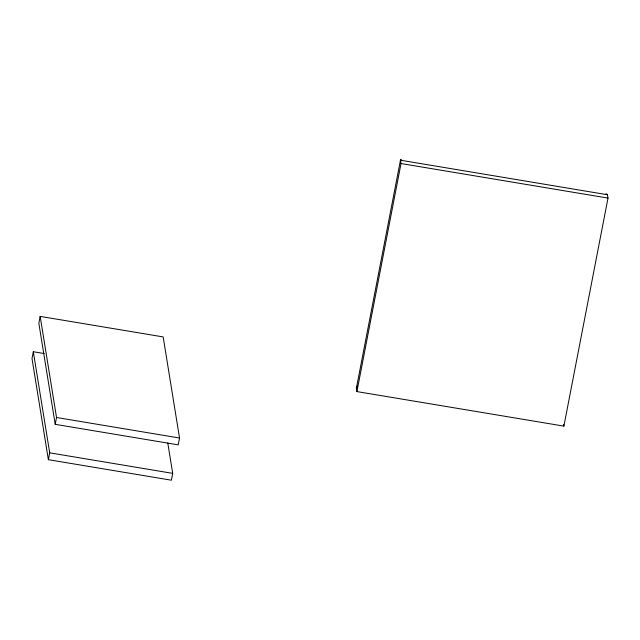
<?xml version="1.0" encoding="UTF-8"?>
<svg xmlns="http://www.w3.org/2000/svg" width="640" height="640" viewBox="0 0 640 640"><rect width="100%" height="100%" fill="white"/><g stroke="black" fill="none" stroke-linecap="round" stroke-linejoin="round"><path stroke-width="0.96" d="M605.56 194.288A10.784 2.728 -35.7 0 1 606.512 194.176L607.456 194.752L608 198.088L563.888 426.128L356.912 391.584L356.376 388.248L400.528 159.84L401.448 160.28A10.784 1.312 56.1 0 0 400.84 159.848M44.144 353.544L33.32 351.736L32 358.576L48.376 459.68L171.376 480.208L172.696 473.368L167.768 442.936M40.16 316.392L38.84 323.232L55.208 424.328L178.216 444.856L179.536 438.016L163.16 336.92L40.16 316.392L56.536 417.488L55.208 424.328M48.376 459.68L49.696 452.832L33.32 351.736M356.912 391.584L401.024 163.544L400.488 160.208A8.64 1.048 56.1 0 1 400.52 159.856M356.968 386.64L356.472 387.584A8.64 2.184 -35.7 0 0 356.376 388.248L356.472 387.584A9.328 2.36 -35.7 0 1 356.968 386.632A10.784 2.728 -35.7 0 1 357.448 385.968M605.4 194.32L606.512 194.176A9.328 2.36 -35.7 0 1 607.192 194.328A8.64 2.184 -35.7 0 1 607.464 194.744L400.488 160.208M401.024 163.544L608 198.088M56.536 417.488L179.536 438.016M49.696 452.832L172.696 473.368M563.616 424.456L563.888 426.128M400.528 159.84A9.328 1.128 56.1 0 1 400.84 159.848"/></g></svg>
